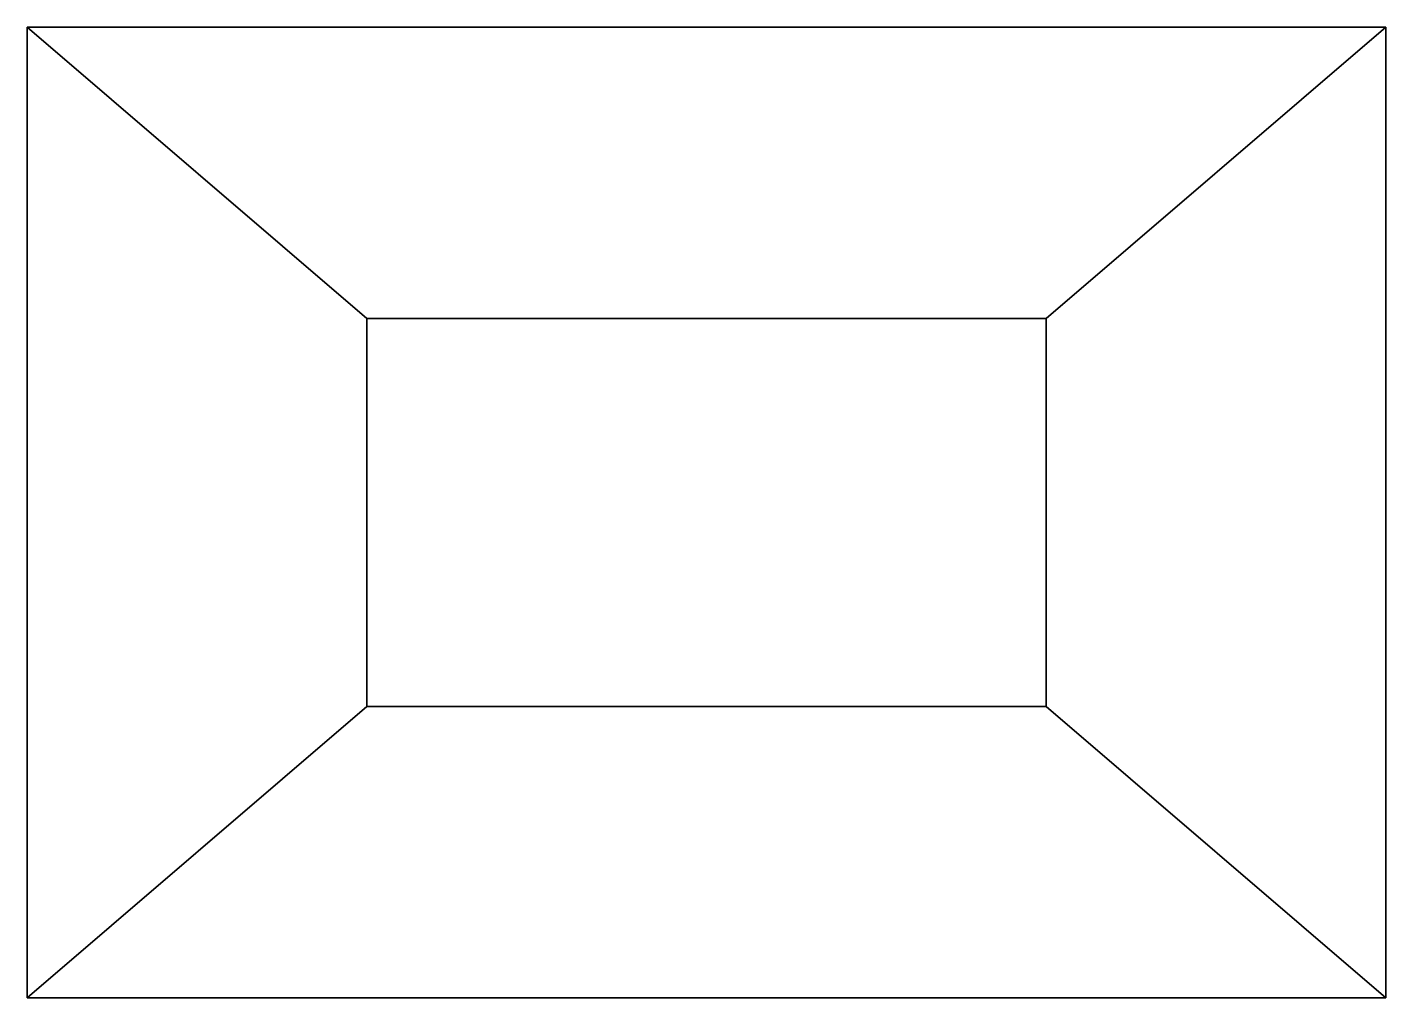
# Model space of a CAD drawing. Header units: metres. Extents: x 0 to 7, y 0 to 5.
import ezdxf

# ---------------------------------------------------------------- set-up
doc = ezdxf.new("R2010")
doc.units = ezdxf.units.M
doc.layers.add('DOSHA-3D', color=33, linetype='Continuous')

msp = doc.modelspace()

# ---------------------------------------------------------------- linework, layer by layer
at = {"layer": 'DOSHA-3D'}
for points in [[(0, 0), (0, 5), (7, 5), (7, 0)], [(7, 5), (0, 5), (1.75, 3.5, 1), (5.25, 3.5, 1)], [(0, 5), (0, 0), (1.75, 1.5, 1), (1.75, 3.5, 1)], [(7, 0), (7, 5), (5.25, 3.5, 1), (5.25, 1.5, 1)], [(1.75, 1.5, 1), (5.25, 1.5, 1), (5.25, 3.5, 1), (1.75, 3.5, 1)], [(0, 0), (7, 0), (5.25, 1.5, 1), (1.75, 1.5, 1)]]:
    msp.add_3dface(points, dxfattribs=at)

doc.saveas('drawing.dxf')
